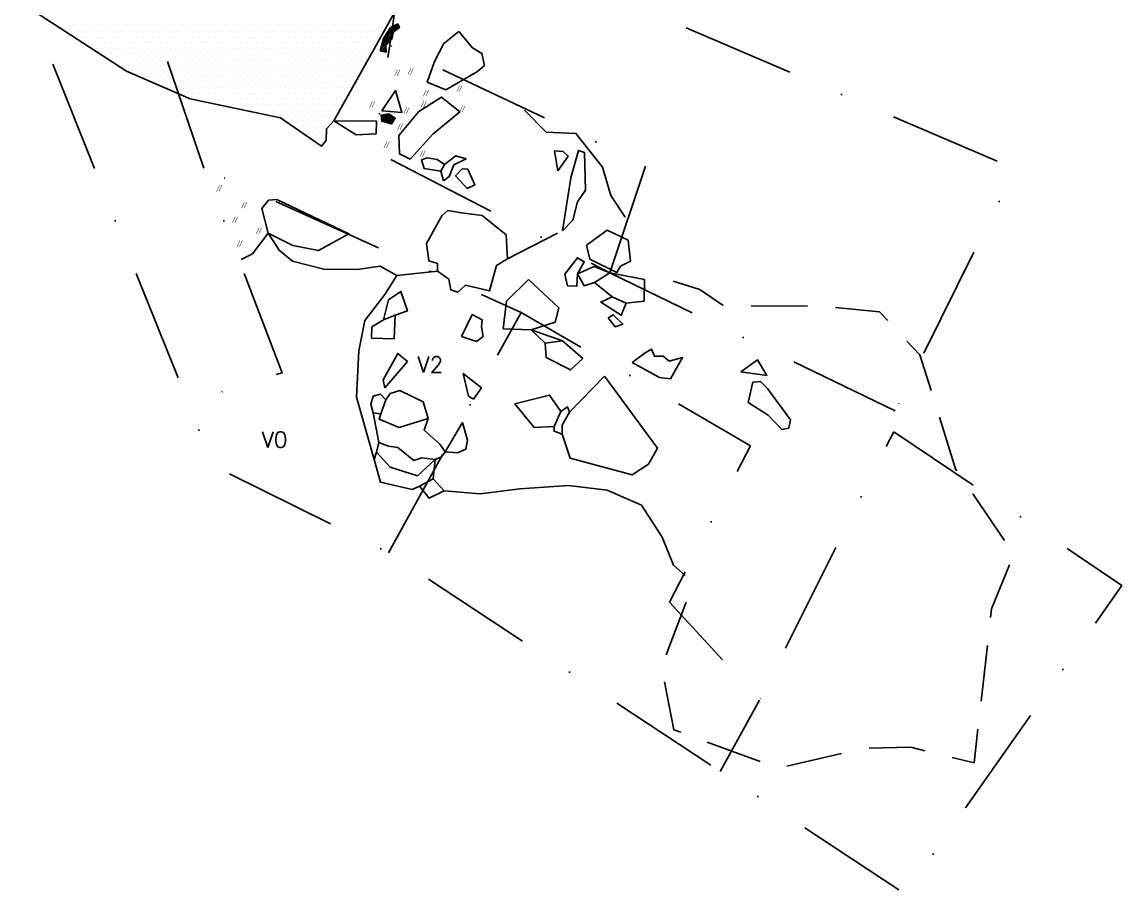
# Model space of a CAD drawing. Header units: metres. Extents: x 370 to 637, y -2079 to -1693.
# Drawn here: x 392.7 to 637, y -2079.2 to -1885.4 of the extents above; entities that cross this region are included whole.
import ezdxf

# ---------------------------------------------------------------- set-up
doc = ezdxf.new("R2010")
doc.units = ezdxf.units.M
doc.header["$LTSCALE"] = 25
doc.header["$MEASUREMENT"] = 0
doc.linetypes.add('GESTRICHELT', pattern=[0.75, 0.5, -0.25])
doc.linetypes.add('STRICHPUNKTX2', pattern=[2, 1, -0.5, 0, -0.5])
doc.layers.get('0').update_dxf_attribs({"linetype": 'CONTINUOUS'})
for name, color, linetype in [('BEFUND', 1, 'CONTINUOUS'), ('BEFUND_UNSICHER', 1, 'GESTRICHELT'), ('BEFUNDSCHRAFF', 1, 'CONTINUOUS'), ('FEUER', 1, 'CONTINUOUS'), ('GRABUNGSGRENZE', 3, 'STRICHPUNKTX2'), ('KNOCHEN', 2, 'CONTINUOUS'), ('KNOCHENSCHRAFF', 2, 'CONTINUOUS'), ('STEINE', 4, 'CONTINUOUS'), ('STEINESCHRAFF', 4, 'CONTINUOUS')]:
    doc.layers.add(name, color=color, linetype=linetype)
doc.styles.get("Standard").update_dxf_attribs({"font": 'txt.shx'})

# ---------------------------------------------------------------- blocks, each defined once
blk = doc.blocks.new('HK')
at = {"layer": 'FEUER', "const_width": 0.1}
for points in [[(-0.66, -1.37), (0, 0)], [(0.52, -0.03), (-0.1, -1.37)]]:
    blk.add_lwpolyline(points, dxfattribs=at)
blk = doc.blocks.new('*X2')
at = {"color": 0}
for p, q in [((472.83, -1889.62), (476.31, -1886.14)), ((472.95, -1889.14), (476.21, -1885.88)), ((473.55, -1888.19), (475.64, -1886.1)), ((472.45, -1891.05), (475, -1888.51)), ((472.58, -1890.57), (475.08, -1888.07)), ((472.7, -1890.1), (475.16, -1887.64)), ((474.2, -1887.18), (474.94, -1886.45)), ((475.25, -1887.55), (476.4, -1886.39)), ((472.33, -1891.53), (474.91, -1888.95)), ((472.35, -1891.86), (473.53, -1890.69)), ((472.64, -1891.92), (473.54, -1891.03)), ((472.94, -1891.98), (473.55, -1891.37)), ((473.24, -1892.04), (473.56, -1891.71)), ((473.53, -1892.09), (473.57, -1892.05)), ((472.43, -1906.27), (472.58, -1906.12)), ((472.47, -1906.59), (473.02, -1906.04)), ((472.51, -1906.91), (473.45, -1905.97)), ((472.54, -1907.23), (473.88, -1905.89)), ((472.63, -1907.5), (474.21, -1905.91)), ((472.91, -1907.57), (474.43, -1906.05)), ((473.19, -1907.64), (474.64, -1906.18)), ((473.47, -1907.71), (474.86, -1906.32)), ((473.75, -1907.79), (475.08, -1906.46)), ((474.03, -1907.86), (475.3, -1906.59)), ((474.31, -1907.93), (475.52, -1906.73)), ((474.59, -1908), (475.16, -1907.44))]:
    blk.add_line(p, q, dxfattribs=at)
blk = doc.blocks.new('*X10')
at = {"color": 0}
for p, q in [((400.625, -1886.25), (400.625, -1886.25)), ((401.875, -1886.25), (401.875, -1886.25)), ((403.125, -1886.25), (403.125, -1886.25)), ((404.375, -1886.25), (404.375, -1886.25)), ((405.625, -1886.25), (405.625, -1886.25)), ((406.875, -1886.25), (406.875, -1886.25)), ((408.125, -1886.25), (408.125, -1886.25)), ((409.375, -1886.25), (409.375, -1886.25)), ((410.625, -1886.25), (410.625, -1886.25)), ((411.875, -1886.25), (411.875, -1886.25)), ((413.125, -1886.25), (413.125, -1886.25)), ((414.375, -1886.25), (414.375, -1886.25)), ((415.625, -1886.25), (415.625, -1886.25)), ((416.875, -1886.25), (416.875, -1886.25)), ((418.125, -1886.25), (418.125, -1886.25)), ((419.375, -1886.25), (419.375, -1886.25)), ((420.625, -1886.25), (420.625, -1886.25)), ((421.875, -1886.25), (421.875, -1886.25)), ((423.125, -1886.25), (423.125, -1886.25)), ((424.375, -1886.25), (424.375, -1886.25)), ((425.625, -1886.25), (425.625, -1886.25)), ((426.875, -1886.25), (426.875, -1886.25)), ((428.125, -1886.25), (428.125, -1886.25)), ((429.375, -1886.25), (429.375, -1886.25)), ((430.625, -1886.25), (430.625, -1886.25)), ((431.875, -1886.25), (431.875, -1886.25)), ((433.125, -1886.25), (433.125, -1886.25)), ((434.375, -1886.25), (434.375, -1886.25)), ((435.625, -1886.25), (435.625, -1886.25)), ((436.875, -1886.25), (436.875, -1886.25)), ((438.125, -1886.25), (438.125, -1886.25)), ((439.375, -1886.25), (439.375, -1886.25)), ((440.625, -1886.25), (440.625, -1886.25)), ((441.875, -1886.25), (441.875, -1886.25)), ((443.125, -1886.25), (443.125, -1886.25)), ((444.375, -1886.25), (444.375, -1886.25)), ((445.625, -1886.25), (445.625, -1886.25)), ((446.875, -1886.25), (446.875, -1886.25)), ((448.125, -1886.25), (448.125, -1886.25)), ((449.375, -1886.25), (449.375, -1886.25)), ((450.625, -1886.25), (450.625, -1886.25)), ((451.875, -1886.25), (451.875, -1886.25)), ((453.125, -1886.25), (453.125, -1886.25)), ((454.375, -1886.25), (454.375, -1886.25)), ((455.625, -1886.25), (455.625, -1886.25)), ((456.875, -1886.25), (456.875, -1886.25)), ((458.125, -1886.25), (458.125, -1886.25)), ((459.375, -1886.25), (459.375, -1886.25)), ((460.625, -1886.25), (460.625, -1886.25)), ((461.875, -1886.25), (461.875, -1886.25)), ((463.125, -1886.25), (463.125, -1886.25)), ((464.375, -1886.25), (464.375, -1886.25)), ((465.625, -1886.25), (465.625, -1886.25)), ((466.875, -1886.25), (466.875, -1886.25)), ((468.125, -1886.25), (468.125, -1886.25)), ((469.375, -1886.25), (469.375, -1886.25)), ((470.625, -1886.25), (470.625, -1886.25)), ((471.875, -1886.25), (471.875, -1886.25)), ((473.125, -1886.25), (473.125, -1886.25)), ((402.5, -1887.5), (402.5, -1887.5)), ((403.75, -1887.5), (403.75, -1887.5)), ((405, -1887.5), (405, -1887.5)), ((406.25, -1887.5), (406.25, -1887.5)), ((407.5, -1887.5), (407.5, -1887.5)), ((408.75, -1887.5), (408.75, -1887.5)), ((410, -1887.5), (410, -1887.5)), ((411.25, -1887.5), (411.25, -1887.5)), ((412.5, -1887.5), (412.5, -1887.5)), ((413.75, -1887.5), (413.75, -1887.5)), ((415, -1887.5), (415, -1887.5)), ((416.25, -1887.5), (416.25, -1887.5)), ((417.5, -1887.5), (417.5, -1887.5)), ((418.75, -1887.5), (418.75, -1887.5)), ((420, -1887.5), (420, -1887.5)), ((421.25, -1887.5), (421.25, -1887.5)), ((422.5, -1887.5), (422.5, -1887.5)), ((423.75, -1887.5), (423.75, -1887.5)), ((425, -1887.5), (425, -1887.5)), ((426.25, -1887.5), (426.25, -1887.5)), ((427.5, -1887.5), (427.5, -1887.5)), ((428.75, -1887.5), (428.75, -1887.5)), ((430, -1887.5), (430, -1887.5)), ((431.25, -1887.5), (431.25, -1887.5)), ((432.5, -1887.5), (432.5, -1887.5)), ((433.75, -1887.5), (433.75, -1887.5)), ((435, -1887.5), (435, -1887.5)), ((436.25, -1887.5), (436.25, -1887.5)), ((437.5, -1887.5), (437.5, -1887.5)), ((438.75, -1887.5), (438.75, -1887.5)), ((440, -1887.5), (440, -1887.5)), ((441.25, -1887.5), (441.25, -1887.5)), ((442.5, -1887.5), (442.5, -1887.5)), ((443.75, -1887.5), (443.75, -1887.5)), ((445, -1887.5), (445, -1887.5)), ((446.25, -1887.5), (446.25, -1887.5)), ((447.5, -1887.5), (447.5, -1887.5)), ((448.75, -1887.5), (448.75, -1887.5)), ((450, -1887.5), (450, -1887.5)), ((451.25, -1887.5), (451.25, -1887.5)), ((452.5, -1887.5), (452.5, -1887.5)), ((453.75, -1887.5), (453.75, -1887.5)), ((455, -1887.5), (455, -1887.5)), ((456.25, -1887.5), (456.25, -1887.5)), ((457.5, -1887.5), (457.5, -1887.5)), ((458.75, -1887.5), (458.75, -1887.5)), ((460, -1887.5), (460, -1887.5)), ((461.25, -1887.5), (461.25, -1887.5)), ((462.5, -1887.5), (462.5, -1887.5)), ((463.75, -1887.5), (463.75, -1887.5)), ((465, -1887.5), (465, -1887.5)), ((466.25, -1887.5), (466.25, -1887.5)), ((467.5, -1887.5), (467.5, -1887.5)), ((468.75, -1887.5), (468.75, -1887.5)), ((470, -1887.5), (470, -1887.5)), ((471.25, -1887.5), (471.25, -1887.5)), ((472.5, -1887.5), (472.5, -1887.5)), ((404.375, -1888.75), (404.375, -1888.75)), ((405.625, -1888.75), (405.625, -1888.75)), ((406.25, -1890), (406.25, -1890)), ((406.875, -1888.75), (406.875, -1888.75)), ((407.5, -1890), (407.5, -1890)), ((408.125, -1888.75), (408.125, -1888.75)), ((408.75, -1890), (408.75, -1890)), ((409.375, -1888.75), (409.375, -1888.75)), ((410, -1890), (410, -1890)), ((410.625, -1888.75), (410.625, -1888.75)), ((411.25, -1890), (411.25, -1890)), ((411.875, -1888.75), (411.875, -1888.75)), ((412.5, -1890), (412.5, -1890)), ((413.125, -1888.75), (413.125, -1888.75)), ((413.75, -1890), (413.75, -1890)), ((414.375, -1888.75), (414.375, -1888.75)), ((415, -1890), (415, -1890)), ((415.625, -1888.75), (415.625, -1888.75)), ((416.25, -1890), (416.25, -1890)), ((416.875, -1888.75), (416.875, -1888.75)), ((417.5, -1890), (417.5, -1890)), ((418.125, -1888.75), (418.125, -1888.75)), ((418.75, -1890), (418.75, -1890)), ((419.375, -1888.75), (419.375, -1888.75)), ((420, -1890), (420, -1890)), ((420.625, -1888.75), (420.625, -1888.75)), ((421.25, -1890), (421.25, -1890)), ((421.875, -1888.75), (421.875, -1888.75)), ((422.5, -1890), (422.5, -1890)), ((423.125, -1888.75), (423.125, -1888.75)), ((423.75, -1890), (423.75, -1890)), ((424.375, -1888.75), (424.375, -1888.75)), ((425, -1890), (425, -1890)), ((425.625, -1888.75), (425.625, -1888.75)), ((426.25, -1890), (426.25, -1890)), ((426.875, -1888.75), (426.875, -1888.75)), ((427.5, -1890), (427.5, -1890)), ((428.125, -1888.75), (428.125, -1888.75)), ((428.75, -1890), (428.75, -1890)), ((429.375, -1888.75), (429.375, -1888.75)), ((430, -1890), (430, -1890)), ((430.625, -1888.75), (430.625, -1888.75)), ((431.25, -1890), (431.25, -1890)), ((431.875, -1888.75), (431.875, -1888.75)), ((432.5, -1890), (432.5, -1890)), ((433.125, -1888.75), (433.125, -1888.75)), ((433.75, -1890), (433.75, -1890)), ((434.375, -1888.75), (434.375, -1888.75)), ((435, -1890), (435, -1890)), ((435.625, -1888.75), (435.625, -1888.75)), ((436.25, -1890), (436.25, -1890)), ((436.875, -1888.75), (436.875, -1888.75)), ((437.5, -1890), (437.5, -1890)), ((438.125, -1888.75), (438.125, -1888.75)), ((438.75, -1890), (438.75, -1890)), ((439.375, -1888.75), (439.375, -1888.75)), ((440, -1890), (440, -1890)), ((440.625, -1888.75), (440.625, -1888.75)), ((441.25, -1890), (441.25, -1890)), ((441.875, -1888.75), (441.875, -1888.75)), ((442.5, -1890), (442.5, -1890)), ((443.125, -1888.75), (443.125, -1888.75)), ((443.75, -1890), (443.75, -1890)), ((444.375, -1888.75), (444.375, -1888.75)), ((445, -1890), (445, -1890)), ((445.625, -1888.75), (445.625, -1888.75)), ((446.25, -1890), (446.25, -1890)), ((446.875, -1888.75), (446.875, -1888.75)), ((447.5, -1890), (447.5, -1890)), ((448.125, -1888.75), (448.125, -1888.75)), ((448.75, -1890), (448.75, -1890)), ((449.375, -1888.75), (449.375, -1888.75)), ((450, -1890), (450, -1890)), ((450.625, -1888.75), (450.625, -1888.75)), ((451.25, -1890), (451.25, -1890)), ((451.875, -1888.75), (451.875, -1888.75)), ((452.5, -1890), (452.5, -1890)), ((453.125, -1888.75), (453.125, -1888.75)), ((453.75, -1890), (453.75, -1890)), ((454.375, -1888.75), (454.375, -1888.75)), ((455, -1890), (455, -1890)), ((455.625, -1888.75), (455.625, -1888.75)), ((456.25, -1890), (456.25, -1890)), ((456.875, -1888.75), (456.875, -1888.75)), ((457.5, -1890), (457.5, -1890)), ((458.125, -1888.75), (458.125, -1888.75)), ((458.75, -1890), (458.75, -1890)), ((459.375, -1888.75), (459.375, -1888.75)), ((460, -1890), (460, -1890)), ((460.625, -1888.75), (460.625, -1888.75)), ((461.25, -1890), (461.25, -1890)), ((461.875, -1888.75), (461.875, -1888.75)), ((462.5, -1890), (462.5, -1890)), ((463.125, -1888.75), (463.125, -1888.75)), ((463.75, -1890), (463.75, -1890)), ((464.375, -1888.75), (464.375, -1888.75)), ((465, -1890), (465, -1890)), ((465.625, -1888.75), (465.625, -1888.75)), ((466.25, -1890), (466.25, -1890)), ((466.875, -1888.75), (466.875, -1888.75)), ((467.5, -1890), (467.5, -1890)), ((468.125, -1888.75), (468.125, -1888.75)), ((468.75, -1890), (468.75, -1890)), ((469.375, -1888.75), (469.375, -1888.75)), ((470, -1890), (470, -1890)), ((470.625, -1888.75), (470.625, -1888.75)), ((471.25, -1890), (471.25, -1890)), ((471.875, -1888.75), (471.875, -1888.75)), ((408.125, -1891.25), (408.125, -1891.25)), ((409.375, -1891.25), (409.375, -1891.25)), ((410, -1892.5), (410, -1892.5)), ((410.625, -1891.25), (410.625, -1891.25)), ((411.25, -1892.5), (411.25, -1892.5)), ((411.875, -1891.25), (411.875, -1891.25)), ((412.5, -1892.5), (412.5, -1892.5)), ((413.125, -1891.25), (413.125, -1891.25)), ((413.75, -1892.5), (413.75, -1892.5)), ((414.375, -1891.25), (414.375, -1891.25)), ((415, -1892.5), (415, -1892.5)), ((415.625, -1891.25), (415.625, -1891.25)), ((416.25, -1892.5), (416.25, -1892.5)), ((416.875, -1891.25), (416.875, -1891.25)), ((417.5, -1892.5), (417.5, -1892.5)), ((418.125, -1891.25), (418.125, -1891.25)), ((418.75, -1892.5), (418.75, -1892.5)), ((419.375, -1891.25), (419.375, -1891.25)), ((420, -1892.5), (420, -1892.5)), ((420.625, -1891.25), (420.625, -1891.25)), ((421.25, -1892.5), (421.25, -1892.5)), ((421.875, -1891.25), (421.875, -1891.25)), ((422.5, -1892.5), (422.5, -1892.5)), ((423.125, -1891.25), (423.125, -1891.25)), ((423.75, -1892.5), (423.75, -1892.5)), ((424.375, -1891.25), (424.375, -1891.25)), ((425, -1892.5), (425, -1892.5)), ((425.625, -1891.25), (425.625, -1891.25)), ((426.25, -1892.5), (426.25, -1892.5)), ((426.875, -1891.25), (426.875, -1891.25)), ((427.5, -1892.5), (427.5, -1892.5)), ((428.125, -1891.25), (428.125, -1891.25)), ((428.75, -1892.5), (428.75, -1892.5)), ((429.375, -1891.25), (429.375, -1891.25)), ((430, -1892.5), (430, -1892.5)), ((430.625, -1891.25), (430.625, -1891.25)), ((431.25, -1892.5), (431.25, -1892.5)), ((431.875, -1891.25), (431.875, -1891.25)), ((432.5, -1892.5), (432.5, -1892.5)), ((433.125, -1891.25), (433.125, -1891.25)), ((433.75, -1892.5), (433.75, -1892.5)), ((434.375, -1891.25), (434.375, -1891.25)), ((435, -1892.5), (435, -1892.5)), ((435.625, -1891.25), (435.625, -1891.25)), ((436.25, -1892.5), (436.25, -1892.5)), ((436.875, -1891.25), (436.875, -1891.25)), ((437.5, -1892.5), (437.5, -1892.5)), ((438.125, -1891.25), (438.125, -1891.25)), ((438.75, -1892.5), (438.75, -1892.5)), ((439.375, -1891.25), (439.375, -1891.25)), ((440, -1892.5), (440, -1892.5)), ((440.625, -1891.25), (440.625, -1891.25)), ((441.25, -1892.5), (441.25, -1892.5)), ((441.875, -1891.25), (441.875, -1891.25)), ((442.5, -1892.5), (442.5, -1892.5)), ((443.125, -1891.25), (443.125, -1891.25)), ((443.75, -1892.5), (443.75, -1892.5)), ((444.375, -1891.25), (444.375, -1891.25)), ((445, -1892.5), (445, -1892.5)), ((445.625, -1891.25), (445.625, -1891.25)), ((446.25, -1892.5), (446.25, -1892.5)), ((446.875, -1891.25), (446.875, -1891.25)), ((447.5, -1892.5), (447.5, -1892.5)), ((448.125, -1891.25), (448.125, -1891.25)), ((448.75, -1892.5), (448.75, -1892.5)), ((449.375, -1891.25), (449.375, -1891.25)), ((450, -1892.5), (450, -1892.5)), ((450.625, -1891.25), (450.625, -1891.25)), ((451.25, -1892.5), (451.25, -1892.5)), ((451.875, -1891.25), (451.875, -1891.25)), ((452.5, -1892.5), (452.5, -1892.5)), ((453.125, -1891.25), (453.125, -1891.25)), ((453.75, -1892.5), (453.75, -1892.5)), ((454.375, -1891.25), (454.375, -1891.25)), ((455, -1892.5), (455, -1892.5)), ((455.625, -1891.25), (455.625, -1891.25)), ((456.25, -1892.5), (456.25, -1892.5)), ((456.875, -1891.25), (456.875, -1891.25)), ((457.5, -1892.5), (457.5, -1892.5)), ((458.125, -1891.25), (458.125, -1891.25)), ((458.75, -1892.5), (458.75, -1892.5)), ((459.375, -1891.25), (459.375, -1891.25)), ((460, -1892.5), (460, -1892.5)), ((460.625, -1891.25), (460.625, -1891.25)), ((461.25, -1892.5), (461.25, -1892.5)), ((461.875, -1891.25), (461.875, -1891.25)), ((462.5, -1892.5), (462.5, -1892.5)), ((463.125, -1891.25), (463.125, -1891.25)), ((463.75, -1892.5), (463.75, -1892.5)), ((464.375, -1891.25), (464.375, -1891.25)), ((465, -1892.5), (465, -1892.5)), ((465.625, -1891.25), (465.625, -1891.25)), ((466.25, -1892.5), (466.25, -1892.5)), ((466.875, -1891.25), (466.875, -1891.25)), ((467.5, -1892.5), (467.5, -1892.5)), ((468.125, -1891.25), (468.125, -1891.25)), ((468.75, -1892.5), (468.75, -1892.5)), ((469.375, -1891.25), (469.375, -1891.25)), ((470, -1892.5), (470, -1892.5)), ((470.625, -1891.25), (470.625, -1891.25)), ((411.875, -1893.75), (411.875, -1893.75)), ((413.125, -1893.75), (413.125, -1893.75)), ((414.375, -1893.75), (414.375, -1893.75)), ((415, -1895), (415, -1895)), ((415.625, -1893.75), (415.625, -1893.75)), ((416.25, -1895), (416.25, -1895)), ((416.875, -1893.75), (416.875, -1893.75)), ((417.5, -1895), (417.5, -1895)), ((418.125, -1893.75), (418.125, -1893.75)), ((418.75, -1895), (418.75, -1895)), ((419.375, -1893.75), (419.375, -1893.75)), ((420, -1895), (420, -1895)), ((420.625, -1893.75), (420.625, -1893.75)), ((421.25, -1895), (421.25, -1895)), ((421.875, -1893.75), (421.875, -1893.75)), ((422.5, -1895), (422.5, -1895)), ((423.125, -1893.75), (423.125, -1893.75)), ((423.75, -1895), (423.75, -1895)), ((424.375, -1893.75), (424.375, -1893.75)), ((425, -1895), (425, -1895)), ((425.625, -1893.75), (425.625, -1893.75)), ((426.25, -1895), (426.25, -1895)), ((426.875, -1893.75), (426.875, -1893.75)), ((427.5, -1895), (427.5, -1895)), ((428.125, -1893.75), (428.125, -1893.75)), ((428.75, -1895), (428.75, -1895)), ((429.375, -1893.75), (429.375, -1893.75)), ((430, -1895), (430, -1895)), ((430.625, -1893.75), (430.625, -1893.75)), ((431.25, -1895), (431.25, -1895)), ((431.875, -1893.75), (431.875, -1893.75)), ((432.5, -1895), (432.5, -1895)), ((433.125, -1893.75), (433.125, -1893.75)), ((433.75, -1895), (433.75, -1895)), ((434.375, -1893.75), (434.375, -1893.75)), ((435, -1895), (435, -1895)), ((435.625, -1893.75), (435.625, -1893.75)), ((436.25, -1895), (436.25, -1895)), ((436.875, -1893.75), (436.875, -1893.75)), ((437.5, -1895), (437.5, -1895)), ((438.125, -1893.75), (438.125, -1893.75)), ((438.75, -1895), (438.75, -1895)), ((439.375, -1893.75), (439.375, -1893.75)), ((440, -1895), (440, -1895)), ((440.625, -1893.75), (440.625, -1893.75)), ((441.25, -1895), (441.25, -1895)), ((441.875, -1893.75), (441.875, -1893.75)), ((442.5, -1895), (442.5, -1895)), ((443.125, -1893.75), (443.125, -1893.75)), ((443.75, -1895), (443.75, -1895)), ((444.375, -1893.75), (444.375, -1893.75)), ((445, -1895), (445, -1895)), ((445.625, -1893.75), (445.625, -1893.75)), ((446.25, -1895), (446.25, -1895)), ((446.875, -1893.75), (446.875, -1893.75)), ((447.5, -1895), (447.5, -1895)), ((448.125, -1893.75), (448.125, -1893.75)), ((448.75, -1895), (448.75, -1895)), ((449.375, -1893.75), (449.375, -1893.75)), ((450, -1895), (450, -1895)), ((450.625, -1893.75), (450.625, -1893.75)), ((451.25, -1895), (451.25, -1895)), ((451.875, -1893.75), (451.875, -1893.75)), ((452.5, -1895), (452.5, -1895)), ((453.125, -1893.75), (453.125, -1893.75)), ((453.75, -1895), (453.75, -1895)), ((454.375, -1893.75), (454.375, -1893.75)), ((455, -1895), (455, -1895)), ((455.625, -1893.75), (455.625, -1893.75)), ((456.25, -1895), (456.25, -1895)), ((456.875, -1893.75), (456.875, -1893.75)), ((457.5, -1895), (457.5, -1895)), ((458.125, -1893.75), (458.125, -1893.75)), ((458.75, -1895), (458.75, -1895)), ((459.375, -1893.75), (459.375, -1893.75)), ((460, -1895), (460, -1895)), ((460.625, -1893.75), (460.625, -1893.75)), ((461.25, -1895), (461.25, -1895)), ((461.875, -1893.75), (461.875, -1893.75)), ((462.5, -1895), (462.5, -1895)), ((463.125, -1893.75), (463.125, -1893.75)), ((463.75, -1895), (463.75, -1895)), ((464.375, -1893.75), (464.375, -1893.75)), ((465, -1895), (465, -1895)), ((465.625, -1893.75), (465.625, -1893.75)), ((466.25, -1895), (466.25, -1895)), ((466.875, -1893.75), (466.875, -1893.75)), ((467.5, -1895), (467.5, -1895)), ((468.125, -1893.75), (468.125, -1893.75)), ((468.75, -1895), (468.75, -1895)), ((469.375, -1893.75), (469.375, -1893.75)), ((416.875, -1896.25), (416.875, -1896.25)), ((418.125, -1896.25), (418.125, -1896.25)), ((418.75, -1897.5), (418.75, -1897.5)), ((419.375, -1896.25), (419.375, -1896.25)), ((420, -1897.5), (420, -1897.5)), ((420.625, -1896.25), (420.625, -1896.25)), ((421.25, -1897.5), (421.25, -1897.5)), ((421.875, -1896.25), (421.875, -1896.25)), ((422.5, -1897.5), (422.5, -1897.5)), ((423.125, -1896.25), (423.125, -1896.25)), ((423.75, -1897.5), (423.75, -1897.5)), ((424.375, -1896.25), (424.375, -1896.25)), ((425, -1897.5), (425, -1897.5)), ((425.625, -1896.25), (425.625, -1896.25)), ((426.25, -1897.5), (426.25, -1897.5)), ((426.875, -1896.25), (426.875, -1896.25)), ((427.5, -1897.5), (427.5, -1897.5)), ((428.125, -1896.25), (428.125, -1896.25)), ((428.75, -1897.5), (428.75, -1897.5)), ((429.375, -1896.25), (429.375, -1896.25)), ((430, -1897.5), (430, -1897.5)), ((430.625, -1896.25), (430.625, -1896.25)), ((431.25, -1897.5), (431.25, -1897.5)), ((431.875, -1896.25), (431.875, -1896.25)), ((432.5, -1897.5), (432.5, -1897.5)), ((433.125, -1896.25), (433.125, -1896.25)), ((433.75, -1897.5), (433.75, -1897.5)), ((434.375, -1896.25), (434.375, -1896.25)), ((435, -1897.5), (435, -1897.5)), ((435.625, -1896.25), (435.625, -1896.25)), ((436.25, -1897.5), (436.25, -1897.5)), ((436.875, -1896.25), (436.875, -1896.25)), ((437.5, -1897.5), (437.5, -1897.5)), ((438.125, -1896.25), (438.125, -1896.25)), ((438.75, -1897.5), (438.75, -1897.5)), ((439.375, -1896.25), (439.375, -1896.25)), ((440, -1897.5), (440, -1897.5)), ((440.625, -1896.25), (440.625, -1896.25)), ((441.25, -1897.5), (441.25, -1897.5)), ((441.875, -1896.25), (441.875, -1896.25)), ((442.5, -1897.5), (442.5, -1897.5)), ((443.125, -1896.25), (443.125, -1896.25)), ((443.75, -1897.5), (443.75, -1897.5)), ((444.375, -1896.25), (444.375, -1896.25)), ((445, -1897.5), (445, -1897.5)), ((445.625, -1896.25), (445.625, -1896.25)), ((446.25, -1897.5), (446.25, -1897.5)), ((446.875, -1896.25), (446.875, -1896.25)), ((447.5, -1897.5), (447.5, -1897.5)), ((448.125, -1896.25), (448.125, -1896.25)), ((448.75, -1897.5), (448.75, -1897.5)), ((449.375, -1896.25), (449.375, -1896.25)), ((450, -1897.5), (450, -1897.5)), ((450.625, -1896.25), (450.625, -1896.25)), ((451.25, -1897.5), (451.25, -1897.5)), ((451.875, -1896.25), (451.875, -1896.25)), ((452.5, -1897.5), (452.5, -1897.5)), ((453.125, -1896.25), (453.125, -1896.25)), ((453.75, -1897.5), (453.75, -1897.5)), ((454.375, -1896.25), (454.375, -1896.25)), ((455, -1897.5), (455, -1897.5)), ((455.625, -1896.25), (455.625, -1896.25)), ((456.25, -1897.5), (456.25, -1897.5)), ((456.875, -1896.25), (456.875, -1896.25)), ((457.5, -1897.5), (457.5, -1897.5)), ((458.125, -1896.25), (458.125, -1896.25)), ((458.75, -1897.5), (458.75, -1897.5)), ((459.375, -1896.25), (459.375, -1896.25)), ((460, -1897.5), (460, -1897.5)), ((460.625, -1896.25), (460.625, -1896.25)), ((461.25, -1897.5), (461.25, -1897.5)), ((461.875, -1896.25), (461.875, -1896.25)), ((462.5, -1897.5), (462.5, -1897.5)), ((463.125, -1896.25), (463.125, -1896.25)), ((463.75, -1897.5), (463.75, -1897.5)), ((464.375, -1896.25), (464.375, -1896.25)), ((465, -1897.5), (465, -1897.5)), ((465.625, -1896.25), (465.625, -1896.25)), ((466.25, -1897.5), (466.25, -1897.5)), ((466.875, -1896.25), (466.875, -1896.25)), ((468.125, -1896.25), (468.125, -1896.25)), ((421.875, -1898.75), (421.875, -1898.75)), ((423.125, -1898.75), (423.125, -1898.75)), ((424.375, -1898.75), (424.375, -1898.75)), ((425, -1900), (425, -1900)), ((425.625, -1898.75), (425.625, -1898.75)), ((426.25, -1900), (426.25, -1900)), ((426.875, -1898.75), (426.875, -1898.75)), ((427.5, -1900), (427.5, -1900)), ((428.125, -1898.75), (428.125, -1898.75)), ((428.75, -1900), (428.75, -1900)), ((429.375, -1898.75), (429.375, -1898.75)), ((430, -1900), (430, -1900)), ((430.625, -1898.75), (430.625, -1898.75)), ((431.25, -1900), (431.25, -1900)), ((431.875, -1898.75), (431.875, -1898.75)), ((432.5, -1900), (432.5, -1900)), ((433.125, -1898.75), (433.125, -1898.75)), ((433.75, -1900), (433.75, -1900)), ((434.375, -1898.75), (434.375, -1898.75)), ((435, -1900), (435, -1900)), ((435.625, -1898.75), (435.625, -1898.75)), ((436.25, -1900), (436.25, -1900)), ((436.875, -1898.75), (436.875, -1898.75)), ((437.5, -1900), (437.5, -1900)), ((438.125, -1898.75), (438.125, -1898.75)), ((438.75, -1900), (438.75, -1900)), ((439.375, -1898.75), (439.375, -1898.75)), ((440, -1900), (440, -1900)), ((440.625, -1898.75), (440.625, -1898.75)), ((441.25, -1900), (441.25, -1900)), ((441.875, -1898.75), (441.875, -1898.75)), ((442.5, -1900), (442.5, -1900)), ((443.125, -1898.75), (443.125, -1898.75)), ((443.75, -1900), (443.75, -1900)), ((444.375, -1898.75), (444.375, -1898.75)), ((445, -1900), (445, -1900)), ((445.625, -1898.75), (445.625, -1898.75)), ((446.25, -1900), (446.25, -1900)), ((446.875, -1898.75), (446.875, -1898.75)), ((447.5, -1900), (447.5, -1900)), ((448.125, -1898.75), (448.125, -1898.75)), ((448.75, -1900), (448.75, -1900)), ((449.375, -1898.75), (449.375, -1898.75)), ((450, -1900), (450, -1900)), ((450.625, -1898.75), (450.625, -1898.75)), ((451.25, -1900), (451.25, -1900)), ((451.875, -1898.75), (451.875, -1898.75)), ((452.5, -1900), (452.5, -1900)), ((453.125, -1898.75), (453.125, -1898.75)), ((453.75, -1900), (453.75, -1900)), ((454.375, -1898.75), (454.375, -1898.75)), ((455, -1900), (455, -1900)), ((455.625, -1898.75), (455.625, -1898.75)), ((456.25, -1900), (456.25, -1900)), ((456.875, -1898.75), (456.875, -1898.75)), ((457.5, -1900), (457.5, -1900)), ((458.125, -1898.75), (458.125, -1898.75)), ((458.75, -1900), (458.75, -1900)), ((459.375, -1898.75), (459.375, -1898.75)), ((460, -1900), (460, -1900)), ((460.625, -1898.75), (460.625, -1898.75)), ((461.25, -1900), (461.25, -1900)), ((461.875, -1898.75), (461.875, -1898.75)), ((462.5, -1900), (462.5, -1900)), ((463.125, -1898.75), (463.125, -1898.75)), ((463.75, -1900), (463.75, -1900)), ((464.375, -1898.75), (464.375, -1898.75)), ((465, -1900), (465, -1900)), ((465.625, -1898.75), (465.625, -1898.75)), ((428.125, -1901.25), (428.125, -1901.25)), ((429.375, -1901.25), (429.375, -1901.25)), ((430, -1902.5), (430, -1902.5)), ((430.625, -1901.25), (430.625, -1901.25)), ((431.25, -1902.5), (431.25, -1902.5)), ((431.875, -1901.25), (431.875, -1901.25)), ((432.5, -1902.5), (432.5, -1902.5)), ((433.125, -1901.25), (433.125, -1901.25)), ((433.75, -1902.5), (433.75, -1902.5)), ((434.375, -1901.25), (434.375, -1901.25)), ((435, -1902.5), (435, -1902.5)), ((435.625, -1901.25), (435.625, -1901.25)), ((436.25, -1902.5), (436.25, -1902.5)), ((436.875, -1901.25), (436.875, -1901.25)), ((437.5, -1902.5), (437.5, -1902.5)), ((438.125, -1901.25), (438.125, -1901.25)), ((438.75, -1902.5), (438.75, -1902.5)), ((439.375, -1901.25), (439.375, -1901.25)), ((440, -1902.5), (440, -1902.5)), ((440.625, -1901.25), (440.625, -1901.25)), ((441.25, -1902.5), (441.25, -1902.5)), ((441.875, -1901.25), (441.875, -1901.25)), ((442.5, -1902.5), (442.5, -1902.5)), ((443.125, -1901.25), (443.125, -1901.25)), ((443.75, -1902.5), (443.75, -1902.5)), ((444.375, -1901.25), (444.375, -1901.25)), ((445, -1902.5), (445, -1902.5)), ((445.625, -1901.25), (445.625, -1901.25)), ((446.25, -1902.5), (446.25, -1902.5)), ((446.875, -1901.25), (446.875, -1901.25)), ((447.5, -1902.5), (447.5, -1902.5)), ((448.125, -1901.25), (448.125, -1901.25)), ((448.75, -1902.5), (448.75, -1902.5)), ((449.375, -1901.25), (449.375, -1901.25)), ((450, -1902.5), (450, -1902.5)), ((450.625, -1901.25), (450.625, -1901.25)), ((451.25, -1902.5), (451.25, -1902.5)), ((451.875, -1901.25), (451.875, -1901.25)), ((452.5, -1902.5), (452.5, -1902.5)), ((453.125, -1901.25), (453.125, -1901.25)), ((453.75, -1902.5), (453.75, -1902.5)), ((454.375, -1901.25), (454.375, -1901.25)), ((455, -1902.5), (455, -1902.5)), ((455.625, -1901.25), (455.625, -1901.25)), ((456.25, -1902.5), (456.25, -1902.5)), ((456.875, -1901.25), (456.875, -1901.25)), ((457.5, -1902.5), (457.5, -1902.5)), ((458.125, -1901.25), (458.125, -1901.25)), ((458.75, -1902.5), (458.75, -1902.5)), ((459.375, -1901.25), (459.375, -1901.25)), ((460, -1902.5), (460, -1902.5)), ((460.625, -1901.25), (460.625, -1901.25)), ((461.25, -1902.5), (461.25, -1902.5)), ((461.875, -1901.25), (461.875, -1901.25)), ((462.5, -1902.5), (462.5, -1902.5)), ((463.125, -1901.25), (463.125, -1901.25)), ((463.75, -1902.5), (463.75, -1902.5)), ((464.375, -1901.25), (464.375, -1901.25)), ((436.875, -1903.75), (436.875, -1903.75)), ((438.125, -1903.75), (438.125, -1903.75)), ((439.375, -1903.75), (439.375, -1903.75)), ((440.625, -1903.75), (440.625, -1903.75)), ((441.875, -1903.75), (441.875, -1903.75)), ((442.5, -1905), (442.5, -1905)), ((443.125, -1903.75), (443.125, -1903.75)), ((443.75, -1905), (443.75, -1905)), ((444.375, -1903.75), (444.375, -1903.75)), ((445, -1905), (445, -1905)), ((445.625, -1903.75), (445.625, -1903.75)), ((446.25, -1905), (446.25, -1905)), ((446.875, -1903.75), (446.875, -1903.75)), ((447.5, -1905), (447.5, -1905)), ((448.125, -1903.75), (448.125, -1903.75)), ((448.75, -1905), (448.75, -1905)), ((449.375, -1903.75), (449.375, -1903.75)), ((450, -1905), (450, -1905)), ((450.625, -1903.75), (450.625, -1903.75)), ((451.25, -1905), (451.25, -1905)), ((451.875, -1903.75), (451.875, -1903.75)), ((452.5, -1905), (452.5, -1905)), ((453.125, -1903.75), (453.125, -1903.75)), ((453.75, -1905), (453.75, -1905)), ((454.375, -1903.75), (454.375, -1903.75)), ((455, -1905), (455, -1905)), ((455.625, -1903.75), (455.625, -1903.75)), ((456.25, -1905), (456.25, -1905)), ((456.875, -1903.75), (456.875, -1903.75)), ((457.5, -1905), (457.5, -1905)), ((458.125, -1903.75), (458.125, -1903.75)), ((458.75, -1905), (458.75, -1905)), ((459.375, -1903.75), (459.375, -1903.75)), ((460, -1905), (460, -1905)), ((460.625, -1903.75), (460.625, -1903.75)), ((461.25, -1905), (461.25, -1905)), ((461.875, -1903.75), (461.875, -1903.75)), ((462.5, -1905), (462.5, -1905)), ((463.125, -1903.75), (463.125, -1903.75)), ((448.125, -1906.25), (448.125, -1906.25)), ((449.375, -1906.25), (449.375, -1906.25)), ((450.625, -1906.25), (450.625, -1906.25)), ((451.25, -1907.5), (451.25, -1907.5)), ((451.875, -1906.25), (451.875, -1906.25)), ((452.5, -1907.5), (452.5, -1907.5)), ((453.125, -1906.25), (453.125, -1906.25)), ((453.75, -1907.5), (453.75, -1907.5)), ((454.375, -1906.25), (454.375, -1906.25)), ((455, -1907.5), (455, -1907.5)), ((455.625, -1906.25), (455.625, -1906.25)), ((456.25, -1907.5), (456.25, -1907.5)), ((456.875, -1906.25), (456.875, -1906.25)), ((457.5, -1907.5), (457.5, -1907.5)), ((458.125, -1906.25), (458.125, -1906.25)), ((458.75, -1907.5), (458.75, -1907.5)), ((459.375, -1906.25), (459.375, -1906.25)), ((460, -1907.5), (460, -1907.5)), ((460.625, -1906.25), (460.625, -1906.25)), ((461.25, -1907.5), (461.25, -1907.5)), ((461.875, -1906.25), (461.875, -1906.25)), ((453.125, -1908.75), (453.125, -1908.75)), ((454.375, -1908.75), (454.375, -1908.75)), ((455, -1910), (455, -1910)), ((455.625, -1908.75), (455.625, -1908.75)), ((456.25, -1910), (456.25, -1910)), ((456.875, -1908.75), (456.875, -1908.75)), ((457.5, -1910), (457.5, -1910)), ((458.125, -1908.75), (458.125, -1908.75)), ((458.75, -1910), (458.75, -1910)), ((459.375, -1908.75), (459.375, -1908.75)), ((460, -1910), (460, -1910)), ((460.625, -1908.75), (460.625, -1908.75)), ((456.875, -1911.25), (456.875, -1911.25)), ((458.125, -1911.25), (458.125, -1911.25)), ((458.75, -1912.5), (458.75, -1912.5)), ((459.375, -1911.25), (459.375, -1911.25))]:
    blk.add_line(p, q, dxfattribs=at)
blk = doc.blocks.new('*X12')
at = {"color": 0}
for p, q in [((555.625, -1966.25), (555.625, -1966.25)), ((556.875, -1966.25), (556.875, -1966.25)), ((554.375, -1968.75), (554.375, -1968.75)), ((555, -1967.5), (555, -1967.5)), ((555.625, -1968.75), (555.625, -1968.75)), ((556.25, -1967.5), (556.25, -1967.5)), ((556.875, -1968.75), (556.875, -1968.75)), ((557.5, -1967.5), (557.5, -1967.5)), ((558.125, -1968.75), (558.125, -1968.75)), ((559.375, -1968.75), (559.375, -1968.75)), ((555, -1970), (555, -1970)), ((556.25, -1970), (556.25, -1970)), ((556.875, -1971.25), (556.875, -1971.25)), ((557.5, -1970), (557.5, -1970)), ((558.125, -1971.25), (558.125, -1971.25)), ((558.75, -1970), (558.75, -1970)), ((559.375, -1971.25), (559.375, -1971.25)), ((560, -1970), (560, -1970)), ((560.625, -1971.25), (560.625, -1971.25)), ((558.75, -1972.5), (558.75, -1972.5)), ((559.375, -1973.75), (559.375, -1973.75)), ((560, -1972.5), (560, -1972.5)), ((560.625, -1973.75), (560.625, -1973.75)), ((561.25, -1972.5), (561.25, -1972.5)), ((561.875, -1973.75), (561.875, -1973.75)), ((563.125, -1973.75), (563.125, -1973.75)), ((561.25, -1975), (561.25, -1975)), ((562.5, -1975), (562.5, -1975))]:
    blk.add_line(p, q, dxfattribs=at)

msp = doc.modelspace()

# ---------------------------------------------------------------- linework, layer by layer
at = {"layer": 'BEFUND'}
for points in [[(526.66, -1928.8), (523.44, -1923.99), (521.65, -1917.65), (515.72, -1910.18), (509.07, -1909.88), (504.31, -1905.02)], [(441.36, -1938.16), (443.86, -1936.93), (447.36, -1932.38)], [(447.36, -1932.38), (449.77, -1936.14), (452.73, -1938.58), (459.72, -1940.35), (467.11, -1940.43), (472.2, -1939.7), (475.93, -1941.73), (473.29, -1945.96), (468.82, -1951.74), (467.46, -1958.52), (466.98, -1968.81), (470.9, -1982.66)], [(486.46, -1989.6), (494.46, -1990.24), (503.23, -1989.15), (514.08, -1988.45), (522.64, -1989.45), (530.25, -1992.79), (534.85, -1999.91), (537.42, -2006.12), (539.97, -2008.41)]]:
    msp.add_lwpolyline(points, dxfattribs=at)
at = {"layer": 'BEFUND_UNSICHER', "flags": 128}
for points in [[(500.54, -1938.06), (512.7, -1931.81)], [(475.93, -1941.73), (485, -1940.76)], [(540.19, -2014.37), (534.73, -2028.7), (537.47, -2042.71), (560.63, -2051.21), (579.68, -2046.82), (590.13, -2046.59), (604.15, -2050.06), (608.03, -2015.86), (612.99, -2003.71), (600.04, -1984.69), (592.12, -1959.38), (583.18, -1949.83), (569.56, -1948.49), (548.67, -1948.55), (543.21, -1944.85), (537.14, -1942.93)]]:
    msp.add_lwpolyline(points, dxfattribs=at)
at = {"layer": 'GRABUNGSGRENZE', "flags": 128}
for points in [[(586.65, -1971.83), (523.27, -1941.18), (470.9, -1914.02), (474.35, -1890.56), (478.75, -1860.38), (613.31, -1918.04), (586.65, -1971.83)], [(523.27, -1941.18), (531.25, -1917.21), (474.35, -1890.56)], [(399.5, -1894.75), (429.53, -1969.99), (435.12, -1984.04), (474.11, -2003.35), (547.74, -2051.96), (588.79, -2079.21), (637.01, -2010.63), (586.31, -1976.47), (556.51, -2036.13), (556.51, -2036.13), (536.47, -2014.38), (554.52, -1979.62), (503.52, -1949.95), (433.15, -1918.1)], [(425.03, -1894.22), (433.15, -1918.1), (450.46, -1963.36), (429.53, -1969.99)], [(474.11, -2003.35), (503.52, -1949.95)], [(547.74, -2051.96), (556.51, -2036.13)]]:
    msp.add_lwpolyline(points, dxfattribs=at)
at = {"layer": 'KNOCHEN'}
for points in [[(476.19, -1885.82), (476.5, -1886.64), (475.17, -1887.61), (474.86, -1889.24), (473.52, -1890.67), (473.57, -1892.1), (472.24, -1891.84), (472.97, -1889.09), (474.55, -1886.64), (476.19, -1885.82)], [(472.42, -1906.15), (474.11, -1905.85), (475.59, -1906.77), (474.77, -1908.05), (472.57, -1907.48), (472.42, -1906.15)]]:
    msp.add_lwpolyline(points, dxfattribs=at)
at = {"layer": 'STEINE'}
for points in [[(430, -1902.5), (415.88, -1896.37), (392.68, -1881.31), (395.62, -1873.75), (396.25, -1867.5), (408.74, -1842.19)], [(457.99, -1867.08), (464.98, -1869.91), (476.99, -1872.49), (480.05, -1873.82), (475.07, -1883.98), (461.94, -1907.36), (460.3, -1909.14), (460.25, -1911.75), (459.17, -1913.02), (450.09, -1906.72), (430, -1902.5)], [(489.73, -1887.54), (492.74, -1891.17), (494.83, -1892.4), (495.44, -1895.06), (493.85, -1896.38), (486.79, -1900.46), (482.71, -1898.81), (484.3, -1894.17), (486.35, -1890.19), (489.73, -1887.54)], [(472.58, -1905.18), (475.65, -1900.64), (477.07, -1905.55), (472.58, -1905.18)], [(478.89, -1915.93), (483.91, -1910.37), (489.9, -1905.37), (485.82, -1902.09), (480.85, -1905.3), (476.4, -1910.66), (476.54, -1914.74), (478.89, -1915.93)], [(461.94, -1907.36), (471.4, -1907.43), (471.34, -1910.29), (466.89, -1910.48), (461.94, -1907.36)], [(486.29, -1920.69), (487.57, -1919.78), (488.6, -1917.17), (491.31, -1915.85), (491.31, -1915.85), (491.31, -1915.85), (489.06, -1915.13), (486.55, -1917.06), (485.73, -1918.6), (486.29, -1920.69)], [(511.68, -1918.52), (510.96, -1914.02), (512.85, -1914.17), (513.98, -1915.25), (511.68, -1918.52)], [(512.7, -1931.81), (514.59, -1920.05), (516.28, -1913.97), (517.61, -1914.38), (517.81, -1922.82), (516.07, -1925.37), (515, -1929.46), (512.7, -1931.81)], [(486.55, -1917.06), (484.92, -1915.99), (482.67, -1915.63), (481.44, -1916.03), (482, -1917.98), (485.73, -1918.6)], [(491.71, -1918.15), (493.24, -1921.58), (491.55, -1922.39), (488.95, -1919.62), (490.43, -1918.04), (491.71, -1918.15)], [(449.28, -1924.83), (447.44, -1925.04), (445.92, -1926.83), (447.36, -1932.38), (452.82, -1935.06), (458.53, -1936.22), (465.3, -1932.48), (449.28, -1924.83)], [(485.92, -1928.49), (482.5, -1934.63), (483.06, -1938.46), (484.95, -1939.08), (485, -1940.76), (487.45, -1942.55), (487.96, -1944.96), (489.45, -1945.47), (491.19, -1943.93), (496.5, -1945.16), (498.09, -1939.54), (500.54, -1938.06), (500.19, -1932.69), (494.87, -1928.39), (490.27, -1927.83), (487.25, -1927.32), (485.92, -1928.49)], [(518.78, -1938.1), (518.06, -1935.04), (522.67, -1931.66), (527.32, -1933.91), (527.83, -1938.57), (525.63, -1939.69), (524.81, -1941.07), (518.78, -1938.1)], [(516.03, -1941.38), (517.56, -1938.68), (516.03, -1937.81), (513.27, -1941.49), (513.83, -1944.04), (515.93, -1944.09), (516.03, -1941.38)], [(519.86, -1943.33), (517.56, -1944.04), (516.03, -1941.38), (519.76, -1939.75), (523.24, -1941.18)], [(523.24, -1941.18), (519.86, -1943.33), (523.8, -1946.5), (526.87, -1947.88), (530.85, -1947.42), (530.96, -1942.67), (523.24, -1941.18)], [(505.19, -1942.66), (500.28, -1947.46), (499.52, -1953.6), (505.74, -1953.8), (511.12, -1952.12), (511.94, -1948.9), (505.19, -1942.66)], [(472.95, -1951.57), (475.54, -1950.54), (478.29, -1949.62), (476.85, -1945.29), (474.11, -1947.13), (472.95, -1951.57)], [(523.8, -1946.5), (521.24, -1947.67), (525.79, -1950.59), (526.87, -1947.88)], [(472.95, -1951.57), (470.4, -1953.16), (470.31, -1955.65), (475.36, -1955.79), (475.54, -1950.54)], [(490.29, -1955.29), (492.67, -1950.44), (494.86, -1951.61), (494.71, -1953.19), (495.13, -1955.28), (493.65, -1956.45), (490.29, -1955.29)], [(522.88, -1951.15), (524.41, -1953.14), (526.15, -1952.53), (524, -1950.49), (522.88, -1951.15)], [(505.74, -1953.8), (508.86, -1956.77), (512.74, -1956.26), (505.74, -1953.8)], [(508.86, -1956.77), (509.11, -1959.99), (514.53, -1962.75), (517.24, -1960.19), (512.74, -1956.26)], [(478.27, -1960.83), (476.13, -1959.05), (472.93, -1964.92), (473.3, -1966.71), (478.27, -1960.83)], [(528.24, -1961.12), (531.06, -1958.97), (532.49, -1958.1), (533.15, -1959.69), (535.09, -1959.69), (536.42, -1960.81), (539.39, -1960), (536.73, -1964.7), (534.27, -1964.39), (528.24, -1961.12)], [(552.37, -1963.17), (556.05, -1960.51), (558.1, -1963.99), (552.37, -1963.17)], [(492.98, -1969.2), (491.85, -1968.54), (490.67, -1963.55), (494.75, -1966.75), (492.98, -1969.2)], [(522.05, -1964.13), (514.32, -1972.11), (512.64, -1975.02), (512.69, -1977.02), (514.42, -1982.34), (528.18, -1986.02), (531.81, -1983.67), (533.8, -1980.14), (522.05, -1964.13)], [(554.01, -1969.97), (555.03, -1965.47), (556.72, -1965.32), (558.25, -1966.85), (563.41, -1973.86), (563, -1975.7), (561.42, -1975.95), (558.4, -1972.78), (554.01, -1969.97)], [(473.46, -1969.41), (472.33, -1968.14), (470.7, -1968.55), (470.15, -1970.33), (470.71, -1972.27), (472.4, -1972.47)], [(482.9, -1973.56), (476.43, -1975.51), (471.99, -1973.69), (472.4, -1972.47), (473.46, -1969.41), (474.42, -1967.98), (476.61, -1967.31), (481.77, -1969.84), (482.9, -1973.56)], [(510.85, -1975.28), (506.45, -1975.53), (502.15, -1970.27), (509.88, -1968.32), (512.38, -1971.96)], [(512.69, -1977.02), (510.85, -1976.35), (510.85, -1975.28), (512.38, -1971.96), (513.81, -1970.93), (514.32, -1972.11)], [(470.71, -1972.27), (471.96, -1978.84), (474.1, -1979.7), (476.14, -1979.95), (479.71, -1982.89), (481.5, -1982.28), (484.45, -1982.62), (485.88, -1982.06), (486.69, -1980.94), (485.46, -1979.21), (481.99, -1976.11), (482.9, -1973.56)], [(490.49, -1974.4), (491.63, -1978.32), (491.27, -1980.36), (489.39, -1981.18), (486.69, -1980.94), (490.49, -1974.4)], [(484.45, -1982.62), (480.54, -1986.25), (474.47, -1984.34), (471.4, -1980.98), (471.96, -1978.84)], [(471.4, -1980.98), (470.9, -1982.66), (472.29, -1987.7), (479.37, -1989.32), (481, -1988.6), (484.01, -1986.91), (484.45, -1982.62)], [(481, -1988.6), (483.1, -1991.24), (486.46, -1989.6), (484.01, -1986.91)]]:
    msp.add_lwpolyline(points, dxfattribs=at)

# ---------------------------------------------------------------- block references
at = {"layer": 'FEUER'}
for p in [(476.09, -1896.01), (479.06, -1895.71), (482.48, -1900.51), (489.9, -1899.54), (470.51, -1903.07), (481.97, -1903.02), (478.13, -1904.4), (490.56, -1904.04), (476.75, -1907.98), (473.73, -1912.02), (481.71, -1914.01), (436.58, -1921.66), (442.09, -1925.41), (440.06, -1928.68), (445.37, -1931.11), (441.1, -1933.93)]:
    msp.add_blockref('HK', p, dxfattribs=at)
at = {"layer": 'KNOCHENSCHRAFF'}
msp.add_blockref('*X2', (0, 0), dxfattribs=at)
at = {"layer": 'STEINESCHRAFF'}
for name in ['*X10', '*X12']:
    msp.add_blockref(name, (0, 0), dxfattribs=at)

# ---------------------------------------------------------------- texts
at = {"layer": 'BEFUNDSCHRAFF'}
for s, p in [('V2', (480.53, -1963.28)), ('V0', (445.93, -1979.96))]:
    msp.add_text(s, height=3.5, dxfattribs=at).set_placement(p)

doc.saveas('drawing.dxf')
